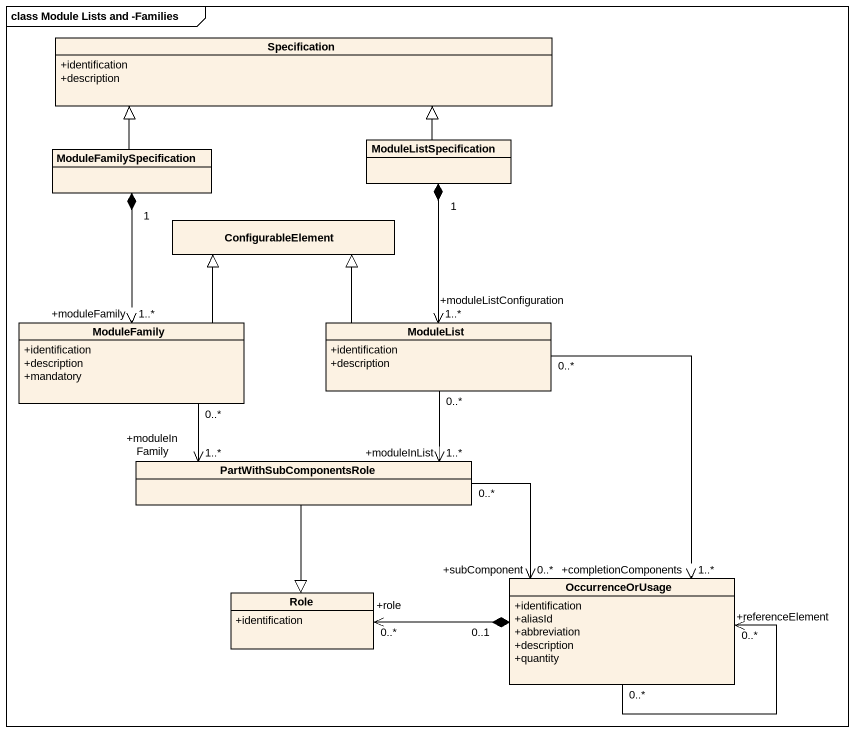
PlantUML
@startuml
mainframe class Module Lists and -Families
hide circle
hide empty members
skinparam classAttributeIconSize 0
class Specification {
  +identification
  +description
}
class ModuleFamilySpecification
class ModuleListSpecification
class ConfigurableElement
class ModuleFamily {
  +identification
  +description
  +mandatory
}
class ModuleList {
  +identification
  +description
}
class PartWithSubComponentsRole
class Role {
  +identification
}
class OccurrenceOrUsage {
  +identification
  +aliasId
  +abbreviation
  +description
  +quantity
}
ModuleFamilySpecification -right-|> Specification
ModuleFamilySpecification "1" *--> "+moduleFamily\n1..*" ModuleFamily
ModuleListSpecification -up-|> Specification
ModuleListSpecification "1" *--> "+moduleListConfiguration\n1..*" ModuleList
ModuleFamily -up-|> ConfigurableElement
ModuleFamily "0..*" --> "+moduleInFamily\n1..*" PartWithSubComponentsRole
ModuleList -up-|> ConfigurableElement
ModuleList "0..*" --> "+moduleInList\n1..*" PartWithSubComponentsRole
ModuleList "0..*" --> "+completionComponents\n1..*" OccurrenceOrUsage
PartWithSubComponentsRole --|> Role
PartWithSubComponentsRole "0..*" -right-> "+subComponent\n0..*" OccurrenceOrUsage
OccurrenceOrUsage "0..1" *-left-> "+role\n0..*" Role
OccurrenceOrUsage "0..*" --> "+referenceElement\n0..*" OccurrenceOrUsage
@enduml
